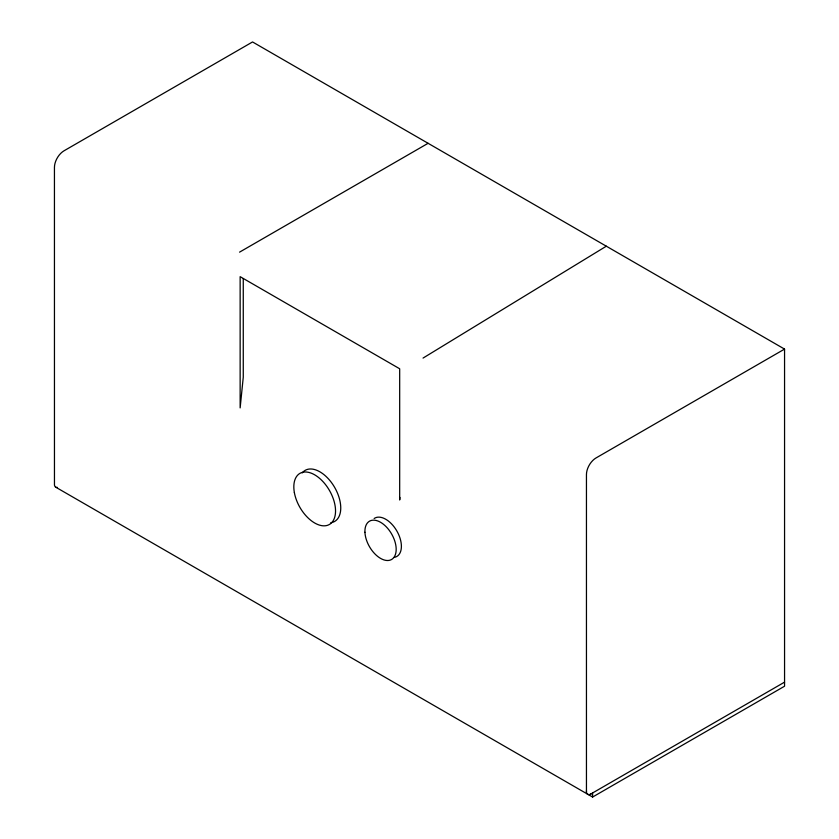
<?xml version="1.0" encoding="UTF-8"?>
<svg xmlns="http://www.w3.org/2000/svg" width="839" height="839" viewBox="0 0 839 839"><rect width="100%" height="100%" fill="white"/><g stroke="black" fill="none" stroke-linecap="round" stroke-linejoin="round"><path stroke-width="1.26" d="M586.451 790.642L586.461 792.236A6.366 3.671 -60 0 0 590.153 794.365L591.537 793.579M399.941 497.443L399.679 500.002L399.679 368.772L240.143 276.66L240.143 407.901L243.268 377.193L243.268 278.747M423.045 358.075L606.324 246.194M239.566 252.14L428.089 143.301M55.71 487.165L592.596 797.05L784.559 686.218L784.559 349.097L596.036 457.947A13.56 7.824 -60 0 0 586.451 474.549L586.451 792.016M590.341 794.271L784.559 682.149M784.559 349.097L252.549 41.95L64.026 150.8A13.56 7.824 -60 0 0 54.441 167.401L54.462 485.089A6.366 3.671 -60 0 0 57.471 487.407M592.596 792.97L592.596 797.05M302.239 472.902A29.491 17.021 60 0 1 334.709 487.501A29.491 17.021 60 0 1 330.828 522.718M374.142 518.523A22.118 12.774 60 0 1 397.655 532.461A22.118 12.774 60 0 1 394.278 557.379M294.353 492.535A29.491 17.021 60 0 0 328.878 524.753A29.491 17.021 60 0 0 320.823 479.447A29.491 17.021 60 0 0 294.353 492.535M364.934 532.251A22.118 12.774 60 0 0 389.065 560.389A22.118 12.774 60 0 0 387.649 528.339A22.118 12.774 60 0 0 364.934 532.251"/></g></svg>
